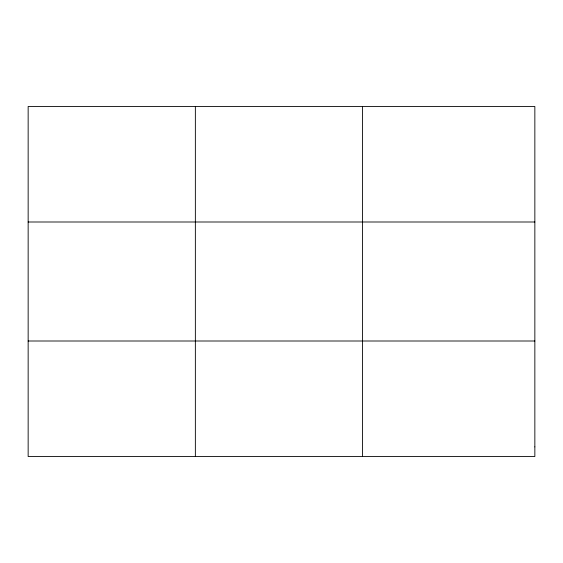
<?xml version="1.0" encoding="UTF-8"?>
<svg xmlns="http://www.w3.org/2000/svg" width="563" height="563" viewBox="0 0 563 563"><rect width="100%" height="100%" fill="white"/><g stroke="black" fill="none" stroke-linecap="round" stroke-linejoin="round"><path stroke-width="0.84" d="M195.361 456.516L195.361 106.484M362.572 456.516L362.572 106.484M28.15 221.998L534.85 221.998M28.15 341.002L534.85 341.002M534.85 446.888L534.85 456.516L28.15 456.516L28.15 106.484L534.85 106.484L534.85 446.888"/></g></svg>
